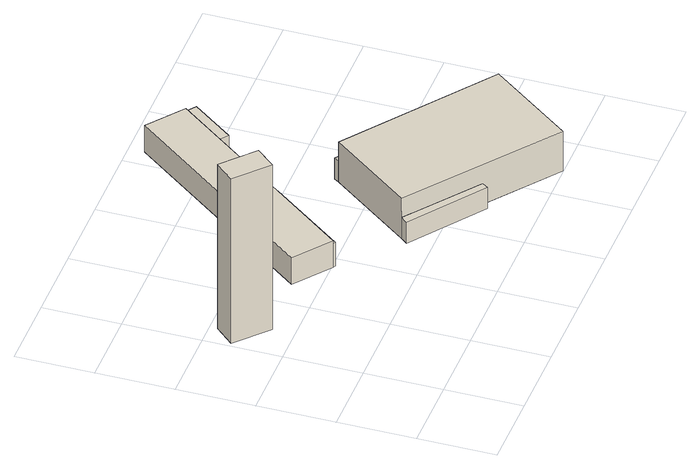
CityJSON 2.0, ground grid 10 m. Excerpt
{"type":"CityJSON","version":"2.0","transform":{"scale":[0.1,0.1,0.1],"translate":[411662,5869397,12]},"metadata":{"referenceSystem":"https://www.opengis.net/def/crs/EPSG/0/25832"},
"CityObjects":{
"building1":{"type":"Building","attributes":{"Gemeindeschluessel":"03454033","AbsoluteHoehe":"12.365","MittlereTraufHoehe":"36.342","Firsthoehe":"37.206","function":"31001_2000","roofType":"3100","measuredHeight":24.84},"address":[{"country":"Germany","locality":"Lorup"}],"geometry":[{"type":"MultiSurface","lod":"1","boundaries":[[[0,1,2,3]],[[4,5,6,7]],[[4,7,3,2]],[[5,4,2,1]],[[6,5,1,0]],[[7,6,0,3]]]}]},
"building2":{"type":"Building","attributes":{"Gemeindeschluessel":"03454033","AbsoluteHoehe":"12.264","MittlereTraufHoehe":"15.297","Firsthoehe":"17.18","function":"31001_2000","roofType":"3100","measuredHeight":4.92},"address":[{"country":"Germany","locality":"Lorup"}],"children":["building2-1","building2-2"],"geometry":[{"type":"MultiSurface","lod":"1","boundaries":[[[8,9,10,11]],[[12,13,14,15]],[[10,16,17,18,19,20,21,11]],[[13,12,10,9]],[[14,13,9,8]],[[15,14,8,11]],[[20,19,15,21]],[[16,12,18,17]]]}]},
"building2-1":{"type":"BuildingPart","attributes":{"BezugspunktDach":"4000","AbsoluteHoehe":"12.264","MittlereTraufHoehe":"15.764","Firsthoehe":"15.764","measuredHeight":3.5},"parents":["building2"],"geometry":[{"type":"MultiSurface","lod":"1","boundaries":[[[22,23,21,20]],[[15,24,25,19]],[[24,15,21,23]],[[25,24,23,22]],[[19,25,22,20]],[[15,19,20,21]]]}]},
"building2-2":{"type":"BuildingPart","attributes":{"BezugspunktDach":"4000","AbsoluteHoehe":"12.264","MittlereTraufHoehe":"15.764","Firsthoehe":"15.764","measuredHeight":3.5},"parents":["building2"],"geometry":[{"type":"MultiSurface","lod":"1","boundaries":[[[26,27,17,16]],[[18,28,29,12]],[[28,18,17,27]],[[29,28,27,26]],[[12,29,26,16]],[[17,18,12,16]]]}]},
"building3":{"type":"Building","attributes":{"Gemeindeschluessel":"03454033","AbsoluteHoehe":"12.486","MittlereTraufHoehe":"15.634","Firsthoehe":"21.205","function":"31001_1000","roofType":"3100","measuredHeight":8.72},"address":[{"country":"Germany","locality":"Lorup","thoroughfareNumber":"11","thoroughfareName":"Hilkenbrooker Straße"}],"children":["building3-1","building3-2"],"geometry":[{"type":"MultiSurface","lod":"1","boundaries":[[[30,31,32,33]],[[34,35,36,37]],[[32,38,39,40,37,33]],[[35,34,32,31]],[[30,36,41,42,43,31]],[[37,36,30,33]],[[38,34,40,39]],[[42,41,35,43]]]}]},
"building3-1":{"type":"BuildingPart","attributes":{"AbsoluteHoehe":"12.486","MittlereTraufHoehe":"15.634","Firsthoehe":"15.634","roofType":"1000","measuredHeight":3.15},"parents":["building3"],"geometry":[{"type":"MultiSurface","lod":"1","boundaries":[[[38,44,45,39]],[[46,47,34,40]],[[46,40,39,45]],[[47,46,45,44]],[[34,47,44,38]],[[39,40,34,38]]]}]},
"building3-2":{"type":"BuildingPart","attributes":{"AbsoluteHoehe":"12.486","MittlereTraufHoehe":"15.634","Firsthoehe":"15.634","roofType":"1000","measuredHeight":3.15},"parents":["building3"],"geometry":[{"type":"MultiSurface","lod":"1","boundaries":[[[43,42,48,49]],[[50,41,35,51]],[[50,51,49,48]],[[41,50,48,42]],[[51,35,43,49]],[[35,41,42,43]]]}]}
},
"vertices":[
[5,266,248],[46,228,248],[68,253,248],[27,290,248],[68,253,4],[46,228,4],[5,266,4],[27,290,4],
[325,481,42],[137,235,42],[184,199,42],[372,445,42],[184,199,3],[137,235,3],[325,481,3],[372,445,3],[184,199,38],[258,295,38],[258,295,3],[331,391,3],[331,391,38],[372,445,38],
[343,382,38],[384,436,38],[384,436,3],[343,382,3],
[187,197,38],[260,293,38],[260,293,3],[187,197,3],
[525,108,64],[340,245,64],[260,140,64],[444,1,64],[260,140,5],[340,245,5],[525,108,5],[444,1,5],[260,140,36],[353,70,36],[353,70,5],[449,164,5],[449,164,36],[340,245,36],
[253,131,36],[347,62,36],[347,62,5],[253,131,5],
[453,170,36],[344,251,36],[453,170,5],[344,251,5]
]}
